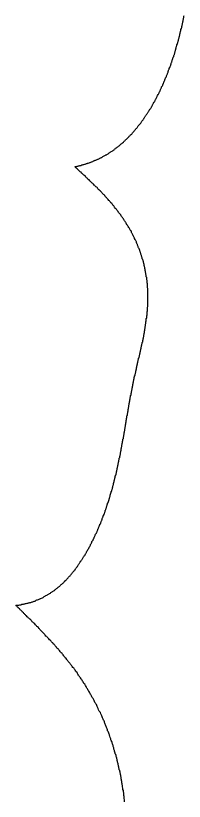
# Model space of a CAD drawing. Header units: millimetres. Extents: x 111 to 2999, y 81 to 1941.
# Drawn here: x 1063.02 to 1067.64, y 416.63 to 438.18 of the extents above; entities that cross this region are included whole.
import ezdxf

# ---------------------------------------------------------------- set-up
doc = ezdxf.new("R2010")
doc.units = ezdxf.units.MM

msp = doc.modelspace()

# ---------------------------------------------------------------- linework, layer by layer
msp.add_polyline3d([(1066, 416.613, 0), (1066, 416.633, 0), (1066, 416.653, 0), (1066, 416.673, 0), (1065.99, 416.703, 0), (1065.99, 416.723, 0), (1065.99, 416.743, 0), (1065.99, 416.763, 0), (1065.98, 416.793, 0), (1065.98, 416.813, 0), (1065.98, 416.833, 0), (1065.98, 416.863, 0), (1065.97, 416.883, 0), (1065.97, 416.903, 0), (1065.97, 416.923, 0), (1065.96, 416.953, 0), (1065.96, 416.973, 0), (1065.96, 416.993, 0), (1065.95, 417.023, 0), (1065.95, 417.043, 0), (1065.95, 417.063, 0), (1065.94, 417.083, 0), (1065.94, 417.113, 0), (1065.93, 417.133, 0), (1065.93, 417.153, 0), (1065.93, 417.173, 0), (1065.92, 417.203, 0), (1065.92, 417.223, 0), (1065.91, 417.243, 0), (1065.91, 417.273, 0), (1065.91, 417.293, 0), (1065.9, 417.313, 0), (1065.9, 417.333, 0), (1065.89, 417.363, 0), (1065.89, 417.383, 0), (1065.88, 417.403, 0), (1065.88, 417.433, 0), (1065.87, 417.453, 0), (1065.87, 417.473, 0), (1065.86, 417.493, 0), (1065.86, 417.523, 0), (1065.85, 417.543, 0), (1065.85, 417.563, 0), (1065.84, 417.593, 0), (1065.84, 417.613, 0), (1065.83, 417.633, 0), (1065.83, 417.653, 0), (1065.82, 417.683, 0), (1065.81, 417.703, 0), (1065.81, 417.723, 0), (1065.8, 417.753, 0), (1065.8, 417.773, 0), (1065.79, 417.793, 0), (1065.79, 417.813, 0), (1065.78, 417.843, 0), (1065.77, 417.863, 0), (1065.77, 417.883, 0), (1065.76, 417.913, 0), (1065.75, 417.933, 0), (1065.75, 417.953, 0), (1065.74, 417.973, 0), (1065.73, 418.003, 0), (1065.73, 418.023, 0), (1065.72, 418.043, 0), (1065.71, 418.063, 0), (1065.71, 418.093, 0), (1065.7, 418.113, 0), (1065.69, 418.133, 0), (1065.69, 418.163, 0), (1065.68, 418.183, 0), (1065.67, 418.203, 0), (1065.66, 418.223, 0), (1065.66, 418.253, 0), (1065.65, 418.273, 0), (1065.64, 418.293, 0), (1065.63, 418.313, 0), (1065.63, 418.343, 0), (1065.62, 418.363, 0), (1065.61, 418.383, 0), (1065.6, 418.413, 0), (1065.59, 418.433, 0), (1065.59, 418.453, 0), (1065.58, 418.473, 0), (1065.57, 418.503, 0), (1065.56, 418.523, 0), (1065.55, 418.543, 0), (1065.54, 418.563, 0), (1065.54, 418.593, 0), (1065.53, 418.613, 0), (1065.52, 418.633, 0), (1065.51, 418.653, 0), (1065.5, 418.683, 0), (1065.49, 418.703, 0), (1065.48, 418.723, 0), (1065.47, 418.743, 0), (1065.46, 418.773, 0), (1065.45, 418.793, 0), (1065.45, 418.813, 0), (1065.44, 418.833, 0), (1065.43, 418.853, 0), (1065.42, 418.883, 0), (1065.41, 418.903, 0), (1065.4, 418.923, 0), (1065.39, 418.943, 0), (1065.38, 418.973, 0), (1065.37, 418.993, 0), (1065.36, 419.013, 0), (1065.35, 419.033, 0), (1065.34, 419.063, 0), (1065.33, 419.083, 0), (1065.31, 419.103, 0), (1065.3, 419.123, 0), (1065.29, 419.143, 0), (1065.28, 419.173, 0), (1065.27, 419.193, 0), (1065.26, 419.213, 0), (1065.25, 419.233, 0), (1065.24, 419.253, 0), (1065.23, 419.283, 0), (1065.22, 419.303, 0), (1065.21, 419.323, 0), (1065.19, 419.343, 0), (1065.18, 419.363, 0), (1065.17, 419.393, 0), (1065.16, 419.413, 0), (1065.15, 419.433, 0), (1065.14, 419.453, 0), (1065.12, 419.473, 0), (1065.11, 419.493, 0), (1065.1, 419.523, 0), (1065.09, 419.543, 0), (1065.07, 419.563, 0), (1065.06, 419.583, 0), (1065.05, 419.603, 0), (1065.04, 419.623, 0), (1065.02, 419.653, 0), (1065.01, 419.673, 0), (1065, 419.693, 0), (1064.99, 419.713, 0), (1064.97, 419.733, 0), (1064.96, 419.753, 0), (1064.95, 419.783, 0), (1064.93, 419.803, 0), (1064.92, 419.823, 0), (1064.91, 419.843, 0), (1064.89, 419.863, 0), (1064.88, 419.883, 0), (1064.87, 419.903, 0), (1064.85, 419.923, 0), (1064.84, 419.953, 0), (1064.82, 419.973, 0), (1064.81, 419.993, 0), (1064.8, 420.013, 0), (1064.78, 420.033, 0), (1064.77, 420.053, 0), (1064.75, 420.073, 0), (1064.74, 420.093, 0), (1064.72, 420.113, 0), (1064.71, 420.133, 0), (1064.7, 420.163, 0), (1064.68, 420.183, 0), (1064.67, 420.203, 0), (1064.65, 420.223, 0), (1064.64, 420.243, 0), (1064.62, 420.263, 0), (1064.61, 420.283, 0), (1064.59, 420.303, 0), (1064.57, 420.323, 0), (1064.56, 420.343, 0), (1064.54, 420.363, 0), (1064.53, 420.383, 0), (1064.51, 420.403, 0), (1064.5, 420.423, 0), (1064.48, 420.443, 0), (1064.46, 420.463, 0), (1064.45, 420.483, 0), (1064.43, 420.503, 0), (1064.42, 420.523, 0), (1064.4, 420.543, 0), (1064.38, 420.563, 0), (1064.37, 420.583, 0), (1064.35, 420.603, 0), (1064.34, 420.623, 0), (1064.32, 420.643, 0), (1064.3, 420.663, 0), (1064.29, 420.683, 0), (1064.27, 420.703, 0), (1064.25, 420.723, 0), (1064.24, 420.743, 0), (1064.22, 420.763, 0), (1064.2, 420.783, 0), (1064.19, 420.803, 0), (1064.17, 420.813, 0), (1064.15, 420.833, 0), (1064.14, 420.853, 0), (1064.12, 420.873, 0), (1064.1, 420.893, 0), (1064.09, 420.913, 0), (1064.07, 420.933, 0), (1064.05, 420.953, 0), (1064.04, 420.973, 0), (1064.02, 420.983, 0), (1064, 421.003, 0), (1063.99, 421.023, 0), (1063.97, 421.043, 0), (1063.95, 421.063, 0), (1063.93, 421.083, 0), (1063.92, 421.093, 0), (1063.9, 421.113, 0), (1063.88, 421.133, 0), (1063.87, 421.153, 0), (1063.85, 421.163, 0), (1063.83, 421.183, 0), (1063.82, 421.203, 0), (1063.8, 421.223, 0), (1063.78, 421.243, 0), (1063.77, 421.253, 0), (1063.75, 421.273, 0), (1063.73, 421.293, 0), (1063.72, 421.303, 0), (1063.7, 421.323, 0), (1063.68, 421.343, 0), (1063.67, 421.363, 0), (1063.65, 421.373, 0), (1063.64, 421.393, 0), (1063.62, 421.413, 0), (1063.6, 421.423, 0), (1063.59, 421.443, 0), (1063.57, 421.463, 0), (1063.55, 421.473, 0), (1063.54, 421.493, 0), (1063.52, 421.513, 0), (1063.51, 421.523, 0), (1063.49, 421.543, 0), (1063.47, 421.553, 0), (1063.46, 421.573, 0), (1063.44, 421.593, 0), (1063.43, 421.603, 0), (1063.41, 421.623, 0), (1063.4, 421.633, 0), (1063.38, 421.653, 0), (1063.36, 421.663, 0), (1063.35, 421.683, 0), (1063.33, 421.693, 0), (1063.32, 421.713, 0), (1063.3, 421.723, 0), (1063.29, 421.743, 0), (1063.27, 421.753, 0), (1063.26, 421.773, 0), (1063.24, 421.783, 0), (1063.23, 421.803, 0), (1063.21, 421.813, 0), (1063.2, 421.833, 0), (1063.19, 421.843, 0), (1063.17, 421.863, 0), (1063.16, 421.873, 0), (1063.14, 421.883, 0), (1063.13, 421.903, 0), (1063.12, 421.913, 0), (1063.1, 421.923, 0), (1063.09, 421.943, 0), (1063.07, 421.953, 0), (1063.06, 421.973, 0), (1063.05, 421.983, 0), (1063.04, 421.993, 0), (1063.02, 422.003, 0), (1063.04, 422.013, 0), (1063.06, 422.013, 0), (1063.09, 422.013, 0), (1063.11, 422.013, 0), (1063.13, 422.023, 0), (1063.15, 422.023, 0), (1063.17, 422.023, 0), (1063.19, 422.033, 0), (1063.21, 422.033, 0), (1063.23, 422.033, 0), (1063.25, 422.043, 0), (1063.27, 422.043, 0), (1063.29, 422.053, 0), (1063.31, 422.053, 0), (1063.33, 422.063, 0), (1063.35, 422.063, 0), (1063.37, 422.073, 0), (1063.39, 422.073, 0), (1063.41, 422.083, 0), (1063.43, 422.083, 0), (1063.45, 422.093, 0), (1063.47, 422.103, 0), (1063.49, 422.103, 0), (1063.51, 422.113, 0), (1063.53, 422.123, 0), (1063.55, 422.123, 0), (1063.57, 422.133, 0), (1063.58, 422.143, 0), (1063.6, 422.153, 0), (1063.62, 422.153, 0), (1063.64, 422.163, 0), (1063.66, 422.173, 0), (1063.68, 422.183, 0), (1063.7, 422.193, 0), (1063.71, 422.193, 0), (1063.73, 422.203, 0), (1063.75, 422.213, 0), (1063.77, 422.223, 0), (1063.78, 422.233, 0), (1063.8, 422.243, 0), (1063.82, 422.253, 0), (1063.84, 422.263, 0), (1063.85, 422.273, 0), (1063.87, 422.283, 0), (1063.89, 422.293, 0), (1063.9, 422.303, 0), (1063.92, 422.313, 0), (1063.94, 422.323, 0), (1063.95, 422.333, 0), (1063.97, 422.343, 0), (1063.98, 422.353, 0), (1064, 422.363, 0), (1064.02, 422.373, 0), (1064.03, 422.383, 0), (1064.05, 422.393, 0), (1064.06, 422.403, 0), (1064.08, 422.413, 0), (1064.09, 422.433, 0), (1064.11, 422.443, 0), (1064.13, 422.453, 0), (1064.14, 422.463, 0), (1064.16, 422.473, 0), (1064.17, 422.493, 0), (1064.18, 422.503, 0), (1064.2, 422.513, 0), (1064.21, 422.523, 0), (1064.23, 422.533, 0), (1064.24, 422.553, 0), (1064.26, 422.563, 0), (1064.27, 422.573, 0), (1064.28, 422.583, 0), (1064.3, 422.603, 0), (1064.31, 422.613, 0), (1064.33, 422.623, 0), (1064.34, 422.643, 0), (1064.35, 422.653, 0), (1064.37, 422.663, 0), (1064.38, 422.683, 0), (1064.39, 422.693, 0), (1064.41, 422.703, 0), (1064.42, 422.723, 0), (1064.43, 422.733, 0), (1064.44, 422.743, 0), (1064.46, 422.763, 0), (1064.47, 422.773, 0), (1064.48, 422.783, 0), (1064.49, 422.803, 0), (1064.51, 422.813, 0), (1064.52, 422.833, 0), (1064.53, 422.843, 0), (1064.54, 422.853, 0), (1064.55, 422.873, 0), (1064.57, 422.883, 0), (1064.58, 422.903, 0), (1064.59, 422.913, 0), (1064.6, 422.933, 0), (1064.61, 422.943, 0), (1064.62, 422.953, 0), (1064.63, 422.973, 0), (1064.65, 422.983, 0), (1064.66, 423.003, 0), (1064.67, 423.013, 0), (1064.68, 423.033, 0), (1064.69, 423.043, 0), (1064.7, 423.063, 0), (1064.71, 423.073, 0), (1064.72, 423.093, 0), (1064.73, 423.103, 0), (1064.74, 423.123, 0), (1064.75, 423.133, 0), (1064.76, 423.153, 0), (1064.77, 423.163, 0), (1064.78, 423.183, 0), (1064.79, 423.193, 0), (1064.8, 423.213, 0), (1064.81, 423.223, 0), (1064.82, 423.243, 0), (1064.83, 423.253, 0), (1064.84, 423.273, 0), (1064.85, 423.283, 0), (1064.86, 423.303, 0), (1064.87, 423.313, 0), (1064.88, 423.333, 0), (1064.89, 423.343, 0), (1064.9, 423.363, 0), (1064.91, 423.373, 0), (1064.92, 423.393, 0), (1064.93, 423.413, 0), (1064.94, 423.423, 0), (1064.95, 423.443, 0), (1064.96, 423.453, 0), (1064.96, 423.473, 0), (1064.97, 423.483, 0), (1064.98, 423.503, 0), (1064.99, 423.513, 0), (1065, 423.533, 0), (1065.01, 423.543, 0), (1065.02, 423.563, 0), (1065.02, 423.583, 0), (1065.03, 423.593, 0), (1065.04, 423.613, 0), (1065.05, 423.623, 0), (1065.06, 423.643, 0), (1065.07, 423.653, 0), (1065.07, 423.673, 0), (1065.08, 423.683, 0), (1065.09, 423.703, 0), (1065.1, 423.713, 0), (1065.11, 423.733, 0), (1065.11, 423.753, 0), (1065.12, 423.763, 0), (1065.13, 423.783, 0), (1065.14, 423.793, 0), (1065.14, 423.813, 0), (1065.15, 423.823, 0), (1065.16, 423.843, 0), (1065.17, 423.853, 0), (1065.17, 423.873, 0), (1065.18, 423.883, 0), (1065.19, 423.903, 0), (1065.2, 423.923, 0), (1065.2, 423.933, 0), (1065.21, 423.953, 0), (1065.22, 423.963, 0), (1065.23, 423.983, 0), (1065.23, 423.993, 0), (1065.24, 424.013, 0), (1065.25, 424.023, 0), (1065.25, 424.043, 0), (1065.26, 424.053, 0), (1065.27, 424.073, 0), (1065.27, 424.093, 0), (1065.28, 424.103, 0), (1065.29, 424.123, 0), (1065.29, 424.133, 0), (1065.3, 424.153, 0), (1065.31, 424.163, 0), (1065.31, 424.183, 0), (1065.32, 424.193, 0), (1065.33, 424.213, 0), (1065.33, 424.233, 0), (1065.34, 424.243, 0), (1065.35, 424.263, 0), (1065.35, 424.273, 0), (1065.36, 424.293, 0), (1065.36, 424.303, 0), (1065.37, 424.323, 0), (1065.38, 424.333, 0), (1065.38, 424.353, 0), (1065.39, 424.363, 0), (1065.39, 424.383, 0), (1065.4, 424.403, 0), (1065.41, 424.413, 0), (1065.41, 424.433, 0), (1065.42, 424.443, 0), (1065.42, 424.463, 0), (1065.43, 424.473, 0), (1065.44, 424.493, 0), (1065.44, 424.503, 0), (1065.45, 424.523, 0), (1065.45, 424.533, 0), (1065.46, 424.553, 0), (1065.46, 424.563, 0), (1065.47, 424.583, 0), (1065.47, 424.603, 0), (1065.48, 424.613, 0), (1065.49, 424.633, 0), (1065.49, 424.643, 0), (1065.5, 424.663, 0), (1065.5, 424.673, 0), (1065.51, 424.693, 0), (1065.51, 424.703, 0), (1065.52, 424.723, 0), (1065.52, 424.733, 0), (1065.53, 424.753, 0), (1065.53, 424.773, 0), (1065.54, 424.783, 0), (1065.54, 424.803, 0), (1065.55, 424.813, 0), (1065.55, 424.833, 0), (1065.56, 424.843, 0), (1065.56, 424.863, 0), (1065.57, 424.873, 0), (1065.57, 424.893, 0), (1065.58, 424.903, 0), (1065.58, 424.923, 0), (1065.59, 424.933, 0), (1065.59, 424.953, 0), (1065.6, 424.973, 0), (1065.6, 424.983, 0), (1065.61, 425.003, 0), (1065.61, 425.013, 0), (1065.61, 425.033, 0), (1065.62, 425.043, 0), (1065.62, 425.063, 0), (1065.63, 425.073, 0), (1065.63, 425.093, 0), (1065.64, 425.103, 0), (1065.64, 425.123, 0), (1065.65, 425.133, 0), (1065.65, 425.153, 0), (1065.65, 425.163, 0), (1065.66, 425.183, 0), (1065.66, 425.193, 0), (1065.67, 425.213, 0), (1065.67, 425.233, 0), (1065.68, 425.243, 0), (1065.68, 425.263, 0), (1065.68, 425.273, 0), (1065.69, 425.293, 0), (1065.69, 425.303, 0), (1065.7, 425.323, 0), (1065.7, 425.333, 0), (1065.7, 425.353, 0), (1065.71, 425.363, 0), (1065.71, 425.383, 0), (1065.72, 425.393, 0), (1065.72, 425.413, 0), (1065.72, 425.423, 0), (1065.73, 425.443, 0), (1065.73, 425.453, 0), (1065.74, 425.473, 0), (1065.74, 425.483, 0), (1065.74, 425.503, 0), (1065.75, 425.513, 0), (1065.75, 425.533, 0), (1065.75, 425.553, 0), (1065.76, 425.563, 0), (1065.76, 425.583, 0), (1065.77, 425.593, 0), (1065.77, 425.613, 0), (1065.77, 425.623, 0), (1065.78, 425.643, 0), (1065.78, 425.653, 0), (1065.78, 425.673, 0), (1065.79, 425.683, 0), (1065.79, 425.703, 0), (1065.79, 425.713, 0), (1065.8, 425.733, 0), (1065.8, 425.743, 0), (1065.8, 425.763, 0), (1065.81, 425.773, 0), (1065.81, 425.793, 0), (1065.81, 425.803, 0), (1065.82, 425.823, 0), (1065.82, 425.833, 0), (1065.82, 425.853, 0), (1065.83, 425.863, 0), (1065.83, 425.883, 0), (1065.83, 425.893, 0), (1065.84, 425.913, 0), (1065.84, 425.923, 0), (1065.84, 425.943, 0), (1065.85, 425.953, 0), (1065.85, 425.973, 0), (1065.85, 425.983, 0), (1065.86, 426.003, 0), (1065.86, 426.013, 0), (1065.86, 426.033, 0), (1065.86, 426.043, 0), (1065.87, 426.063, 0), (1065.87, 426.073, 0), (1065.87, 426.093, 0), (1065.88, 426.103, 0), (1065.88, 426.123, 0), (1065.88, 426.133, 0), (1065.89, 426.153, 0), (1065.89, 426.163, 0), (1065.89, 426.183, 0), (1065.89, 426.193, 0), (1065.9, 426.213, 0), (1065.9, 426.223, 0), (1065.9, 426.243, 0), (1065.91, 426.253, 0), (1065.91, 426.273, 0), (1065.91, 426.283, 0), (1065.91, 426.303, 0), (1065.92, 426.313, 0), (1065.92, 426.333, 0), (1065.92, 426.343, 0), (1065.93, 426.363, 0), (1065.93, 426.373, 0), (1065.93, 426.393, 0), (1065.93, 426.403, 0), (1065.94, 426.423, 0), (1065.94, 426.433, 0), (1065.94, 426.453, 0), (1065.95, 426.463, 0), (1065.95, 426.473, 0), (1065.95, 426.493, 0), (1065.95, 426.503, 0), (1065.96, 426.523, 0), (1065.96, 426.533, 0), (1065.96, 426.553, 0), (1065.96, 426.563, 0), (1065.97, 426.583, 0), (1065.97, 426.593, 0), (1065.97, 426.613, 0), (1065.97, 426.623, 0), (1065.98, 426.643, 0), (1065.98, 426.653, 0), (1065.98, 426.673, 0), (1065.98, 426.683, 0), (1065.99, 426.703, 0), (1065.99, 426.713, 0), (1065.99, 426.733, 0), (1065.99, 426.743, 0), (1066, 426.753, 0), (1066, 426.773, 0), (1066, 426.783, 0), (1066.01, 426.803, 0), (1066.01, 426.813, 0), (1066.01, 426.833, 0), (1066.01, 426.843, 0), (1066.02, 426.863, 0), (1066.02, 426.873, 0), (1066.02, 426.893, 0), (1066.02, 426.903, 0), (1066.03, 426.923, 0), (1066.03, 426.933, 0), (1066.03, 426.943, 0), (1066.03, 426.963, 0), (1066.04, 426.973, 0), (1066.04, 426.993, 0), (1066.04, 427.003, 0), (1066.04, 427.023, 0), (1066.05, 427.033, 0), (1066.05, 427.053, 0), (1066.05, 427.063, 0), (1066.05, 427.083, 0), (1066.06, 427.093, 0), (1066.06, 427.103, 0), (1066.06, 427.123, 0), (1066.06, 427.133, 0), (1066.07, 427.153, 0), (1066.07, 427.163, 0), (1066.07, 427.183, 0), (1066.07, 427.193, 0), (1066.07, 427.203, 0), (1066.08, 427.223, 0), (1066.08, 427.233, 0), (1066.08, 427.253, 0), (1066.08, 427.263, 0), (1066.09, 427.283, 0), (1066.09, 427.293, 0), (1066.09, 427.313, 0), (1066.09, 427.323, 0), (1066.1, 427.333, 0), (1066.1, 427.353, 0), (1066.1, 427.363, 0), (1066.1, 427.383, 0), (1066.11, 427.393, 0), (1066.11, 427.413, 0), (1066.11, 427.423, 0), (1066.11, 427.433, 0), (1066.12, 427.453, 0), (1066.12, 427.463, 0), (1066.12, 427.483, 0), (1066.12, 427.493, 0), (1066.13, 427.513, 0), (1066.13, 427.523, 0), (1066.13, 427.533, 0), (1066.13, 427.553, 0), (1066.14, 427.563, 0), (1066.14, 427.583, 0), (1066.14, 427.593, 0), (1066.15, 427.603, 0), (1066.15, 427.623, 0), (1066.15, 427.633, 0), (1066.15, 427.653, 0), (1066.16, 427.663, 0), (1066.16, 427.683, 0), (1066.16, 427.693, 0), (1066.16, 427.703, 0), (1066.17, 427.723, 0), (1066.17, 427.733, 0), (1066.17, 427.753, 0), (1066.17, 427.763, 0), (1066.18, 427.773, 0), (1066.18, 427.793, 0), (1066.18, 427.803, 0), (1066.18, 427.823, 0), (1066.19, 427.833, 0), (1066.19, 427.843, 0), (1066.19, 427.863, 0), (1066.19, 427.873, 0), (1066.2, 427.893, 0), (1066.2, 427.903, 0), (1066.2, 427.913, 0), (1066.21, 427.933, 0), (1066.21, 427.943, 0), (1066.21, 427.963, 0), (1066.21, 427.973, 0), (1066.22, 427.983, 0), (1066.22, 428.003, 0), (1066.22, 428.013, 0), (1066.23, 428.023, 0), (1066.23, 428.043, 0), (1066.23, 428.053, 0), (1066.23, 428.073, 0), (1066.24, 428.083, 0), (1066.24, 428.093, 0), (1066.24, 428.113, 0), (1066.25, 428.123, 0), (1066.25, 428.143, 0), (1066.25, 428.153, 0), (1066.25, 428.163, 0), (1066.26, 428.183, 0), (1066.26, 428.193, 0), (1066.26, 428.203, 0), (1066.27, 428.223, 0), (1066.27, 428.233, 0), (1066.27, 428.253, 0), (1066.27, 428.263, 0), (1066.28, 428.273, 0), (1066.28, 428.293, 0), (1066.28, 428.303, 0), (1066.29, 428.313, 0), (1066.29, 428.333, 0), (1066.29, 428.343, 0), (1066.3, 428.363, 0), (1066.3, 428.373, 0), (1066.3, 428.383, 0), (1066.31, 428.403, 0), (1066.31, 428.413, 0), (1066.31, 428.433, 0), (1066.32, 428.443, 0), (1066.32, 428.453, 0), (1066.32, 428.473, 0), (1066.33, 428.483, 0), (1066.33, 428.503, 0), (1066.33, 428.513, 0), (1066.33, 428.523, 0), (1066.34, 428.543, 0), (1066.34, 428.553, 0), (1066.34, 428.573, 0), (1066.35, 428.583, 0), (1066.35, 428.593, 0), (1066.35, 428.613, 0), (1066.36, 428.623, 0), (1066.36, 428.643, 0), (1066.36, 428.653, 0), (1066.37, 428.663, 0), (1066.37, 428.683, 0), (1066.37, 428.693, 0), (1066.38, 428.713, 0), (1066.38, 428.723, 0), (1066.38, 428.743, 0), (1066.39, 428.753, 0), (1066.39, 428.763, 0), (1066.39, 428.783, 0), (1066.4, 428.793, 0), (1066.4, 428.813, 0), (1066.4, 428.823, 0), (1066.41, 428.843, 0), (1066.41, 428.853, 0), (1066.41, 428.863, 0), (1066.42, 428.883, 0), (1066.42, 428.893, 0), (1066.42, 428.913, 0), (1066.43, 428.923, 0), (1066.43, 428.943, 0), (1066.43, 428.953, 0), (1066.44, 428.973, 0), (1066.44, 428.983, 0), (1066.44, 428.993, 0), (1066.45, 429.013, 0), (1066.45, 429.023, 0), (1066.45, 429.043, 0), (1066.46, 429.053, 0), (1066.46, 429.073, 0), (1066.46, 429.083, 0), (1066.47, 429.103, 0), (1066.47, 429.113, 0), (1066.47, 429.133, 0), (1066.48, 429.143, 0), (1066.48, 429.153, 0), (1066.48, 429.173, 0), (1066.49, 429.183, 0), (1066.49, 429.203, 0), (1066.49, 429.213, 0), (1066.5, 429.233, 0), (1066.5, 429.243, 0), (1066.5, 429.263, 0), (1066.5, 429.273, 0), (1066.51, 429.293, 0), (1066.51, 429.303, 0), (1066.51, 429.323, 0), (1066.52, 429.333, 0), (1066.52, 429.353, 0), (1066.52, 429.363, 0), (1066.53, 429.383, 0), (1066.53, 429.393, 0), (1066.53, 429.413, 0), (1066.53, 429.423, 0), (1066.54, 429.443, 0), (1066.54, 429.453, 0), (1066.54, 429.473, 0), (1066.55, 429.483, 0), (1066.55, 429.503, 0), (1066.55, 429.513, 0), (1066.55, 429.533, 0), (1066.56, 429.543, 0), (1066.56, 429.563, 0), (1066.56, 429.573, 0), (1066.56, 429.593, 0), (1066.57, 429.603, 0), (1066.57, 429.623, 0), (1066.57, 429.643, 0), (1066.57, 429.653, 0), (1066.58, 429.673, 0), (1066.58, 429.683, 0), (1066.58, 429.703, 0), (1066.58, 429.713, 0), (1066.59, 429.733, 0), (1066.59, 429.743, 0), (1066.59, 429.763, 0), (1066.59, 429.773, 0), (1066.59, 429.793, 0), (1066.6, 429.803, 0), (1066.6, 429.823, 0), (1066.6, 429.843, 0), (1066.6, 429.853, 0), (1066.6, 429.873, 0), (1066.61, 429.883, 0), (1066.61, 429.903, 0), (1066.61, 429.913, 0), (1066.61, 429.933, 0), (1066.61, 429.953, 0), (1066.62, 429.963, 0), (1066.62, 429.983, 0), (1066.62, 429.993, 0), (1066.62, 430.013, 0), (1066.62, 430.023, 0), (1066.62, 430.043, 0), (1066.62, 430.063, 0), (1066.63, 430.073, 0), (1066.63, 430.093, 0), (1066.63, 430.103, 0), (1066.63, 430.123, 0), (1066.63, 430.143, 0), (1066.63, 430.153, 0), (1066.63, 430.173, 0), (1066.63, 430.183, 0), (1066.64, 430.203, 0), (1066.64, 430.223, 0), (1066.64, 430.233, 0), (1066.64, 430.253, 0), (1066.64, 430.263, 0), (1066.64, 430.283, 0), (1066.64, 430.303, 0), (1066.64, 430.313, 0), (1066.64, 430.333, 0), (1066.64, 430.353, 0), (1066.64, 430.363, 0), (1066.64, 430.383, 0), (1066.64, 430.393, 0), (1066.64, 430.413, 0), (1066.64, 430.433, 0), (1066.64, 430.443, 0), (1066.64, 430.463, 0), (1066.64, 430.483, 0), (1066.64, 430.493, 0), (1066.64, 430.513, 0), (1066.64, 430.533, 0), (1066.64, 430.543, 0), (1066.64, 430.563, 0), (1066.64, 430.573, 0), (1066.64, 430.593, 0), (1066.64, 430.613, 0), (1066.64, 430.623, 0), (1066.64, 430.643, 0), (1066.64, 430.663, 0), (1066.64, 430.673, 0), (1066.64, 430.693, 0), (1066.63, 430.713, 0), (1066.63, 430.723, 0), (1066.63, 430.743, 0), (1066.63, 430.763, 0), (1066.63, 430.783, 0), (1066.63, 430.793, 0), (1066.63, 430.813, 0), (1066.63, 430.833, 0), (1066.62, 430.843, 0), (1066.62, 430.863, 0), (1066.62, 430.883, 0), (1066.62, 430.893, 0), (1066.62, 430.913, 0), (1066.61, 430.933, 0), (1066.61, 430.943, 0), (1066.61, 430.963, 0), (1066.61, 430.983, 0), (1066.61, 430.993, 0), (1066.6, 431.013, 0), (1066.6, 431.033, 0), (1066.6, 431.053, 0), (1066.6, 431.063, 0), (1066.59, 431.083, 0), (1066.59, 431.103, 0), (1066.59, 431.113, 0), (1066.58, 431.133, 0), (1066.58, 431.153, 0), (1066.58, 431.173, 0), (1066.57, 431.183, 0), (1066.57, 431.203, 0), (1066.57, 431.223, 0), (1066.56, 431.233, 0), (1066.56, 431.253, 0), (1066.56, 431.273, 0), (1066.55, 431.293, 0), (1066.55, 431.303, 0), (1066.54, 431.323, 0), (1066.54, 431.343, 0), (1066.54, 431.363, 0), (1066.53, 431.373, 0), (1066.53, 431.393, 0), (1066.52, 431.413, 0), (1066.52, 431.433, 0), (1066.51, 431.443, 0), (1066.51, 431.463, 0), (1066.5, 431.483, 0), (1066.5, 431.493, 0), (1066.49, 431.513, 0), (1066.49, 431.533, 0), (1066.48, 431.553, 0), (1066.48, 431.563, 0), (1066.47, 431.583, 0), (1066.47, 431.603, 0), (1066.46, 431.623, 0), (1066.45, 431.633, 0), (1066.45, 431.653, 0), (1066.44, 431.673, 0), (1066.44, 431.693, 0), (1066.43, 431.703, 0), (1066.42, 431.723, 0), (1066.42, 431.743, 0), (1066.41, 431.763, 0), (1066.4, 431.773, 0), (1066.4, 431.793, 0), (1066.39, 431.813, 0), (1066.38, 431.833, 0), (1066.38, 431.843, 0), (1066.37, 431.863, 0), (1066.36, 431.883, 0), (1066.36, 431.903, 0), (1066.35, 431.913, 0), (1066.34, 431.933, 0), (1066.33, 431.953, 0), (1066.33, 431.973, 0), (1066.32, 431.993, 0), (1066.31, 432.003, 0), (1066.3, 432.023, 0), (1066.29, 432.043, 0), (1066.28, 432.063, 0), (1066.28, 432.073, 0), (1066.27, 432.093, 0), (1066.26, 432.113, 0), (1066.25, 432.133, 0), (1066.24, 432.143, 0), (1066.23, 432.163, 0), (1066.22, 432.183, 0), (1066.21, 432.203, 0), (1066.2, 432.213, 0), (1066.19, 432.233, 0), (1066.19, 432.253, 0), (1066.18, 432.273, 0), (1066.17, 432.283, 0), (1066.16, 432.303, 0), (1066.15, 432.323, 0), (1066.14, 432.343, 0), (1066.13, 432.363, 0), (1066.12, 432.373, 0), (1066.1, 432.393, 0), (1066.09, 432.413, 0), (1066.08, 432.433, 0), (1066.07, 432.443, 0), (1066.06, 432.463, 0), (1066.05, 432.483, 0), (1066.04, 432.503, 0), (1066.03, 432.513, 0), (1066.02, 432.533, 0), (1066, 432.553, 0), (1065.99, 432.573, 0), (1065.98, 432.583, 0), (1065.97, 432.603, 0), (1065.96, 432.623, 0), (1065.95, 432.643, 0), (1065.93, 432.663, 0), (1065.92, 432.673, 0), (1065.91, 432.693, 0), (1065.9, 432.713, 0), (1065.88, 432.733, 0), (1065.87, 432.743, 0), (1065.86, 432.763, 0), (1065.84, 432.783, 0), (1065.83, 432.803, 0), (1065.82, 432.813, 0), (1065.8, 432.833, 0), (1065.79, 432.853, 0), (1065.78, 432.873, 0), (1065.76, 432.883, 0), (1065.75, 432.903, 0), (1065.73, 432.923, 0), (1065.72, 432.943, 0), (1065.71, 432.963, 0), (1065.69, 432.973, 0), (1065.68, 432.993, 0), (1065.66, 433.013, 0), (1065.65, 433.033, 0), (1065.63, 433.043, 0), (1065.62, 433.063, 0), (1065.6, 433.083, 0), (1065.59, 433.103, 0), (1065.57, 433.113, 0), (1065.55, 433.133, 0), (1065.54, 433.153, 0), (1065.52, 433.173, 0), (1065.51, 433.193, 0), (1065.49, 433.203, 0), (1065.47, 433.223, 0), (1065.46, 433.243, 0), (1065.44, 433.263, 0), (1065.43, 433.273, 0), (1065.41, 433.293, 0), (1065.39, 433.313, 0), (1065.38, 433.333, 0), (1065.36, 433.343, 0), (1065.34, 433.363, 0), (1065.32, 433.383, 0), (1065.31, 433.403, 0), (1065.29, 433.413, 0), (1065.27, 433.433, 0), (1065.26, 433.453, 0), (1065.24, 433.473, 0), (1065.22, 433.483, 0), (1065.2, 433.503, 0), (1065.19, 433.523, 0), (1065.17, 433.533, 0), (1065.15, 433.553, 0), (1065.13, 433.573, 0), (1065.12, 433.583, 0), (1065.1, 433.603, 0), (1065.08, 433.623, 0), (1065.07, 433.633, 0), (1065.05, 433.653, 0), (1065.03, 433.673, 0), (1065.01, 433.683, 0), (1065, 433.703, 0), (1064.98, 433.723, 0), (1064.96, 433.733, 0), (1064.94, 433.753, 0), (1064.93, 433.773, 0), (1064.91, 433.783, 0), (1064.89, 433.803, 0), (1064.88, 433.813, 0), (1064.86, 433.833, 0), (1064.84, 433.853, 0), (1064.82, 433.863, 0), (1064.81, 433.883, 0), (1064.79, 433.893, 0), (1064.77, 433.913, 0), (1064.76, 433.923, 0), (1064.74, 433.943, 0), (1064.73, 433.953, 0), (1064.71, 433.973, 0), (1064.69, 433.983, 0), (1064.68, 434.003, 0), (1064.66, 434.013, 0), (1064.65, 434.033, 0), (1064.65, 434.043, 0), (1064.67, 434.043, 0), (1064.69, 434.043, 0), (1064.7, 434.053, 0), (1064.72, 434.053, 0), (1064.74, 434.063, 0), (1064.76, 434.063, 0), (1064.78, 434.073, 0), (1064.8, 434.073, 0), (1064.81, 434.073, 0), (1064.83, 434.083, 0), (1064.85, 434.083, 0), (1064.87, 434.093, 0), (1064.89, 434.093, 0), (1064.91, 434.103, 0), (1064.92, 434.103, 0), (1064.94, 434.113, 0), (1064.96, 434.123, 0), (1064.98, 434.123, 0), (1064.99, 434.133, 0), (1065.01, 434.133, 0), (1065.03, 434.143, 0), (1065.05, 434.153, 0), (1065.06, 434.153, 0), (1065.08, 434.163, 0), (1065.1, 434.173, 0), (1065.11, 434.173, 0), (1065.13, 434.183, 0), (1065.15, 434.193, 0), (1065.17, 434.193, 0), (1065.18, 434.203, 0), (1065.2, 434.213, 0), (1065.22, 434.213, 0), (1065.23, 434.223, 0), (1065.25, 434.233, 0), (1065.27, 434.243, 0), (1065.28, 434.243, 0), (1065.3, 434.253, 0), (1065.32, 434.263, 0), (1065.33, 434.273, 0), (1065.35, 434.283, 0), (1065.36, 434.293, 0), (1065.38, 434.293, 0), (1065.4, 434.303, 0), (1065.41, 434.313, 0), (1065.43, 434.323, 0), (1065.44, 434.333, 0), (1065.46, 434.343, 0), (1065.48, 434.353, 0), (1065.49, 434.363, 0), (1065.51, 434.363, 0), (1065.52, 434.373, 0), (1065.54, 434.383, 0), (1065.55, 434.393, 0), (1065.57, 434.403, 0), (1065.58, 434.413, 0), (1065.6, 434.423, 0), (1065.61, 434.433, 0), (1065.63, 434.443, 0), (1065.64, 434.453, 0), (1065.66, 434.463, 0), (1065.67, 434.473, 0), (1065.69, 434.483, 0), (1065.7, 434.493, 0), (1065.72, 434.503, 0), (1065.73, 434.513, 0), (1065.74, 434.523, 0), (1065.76, 434.533, 0), (1065.77, 434.553, 0), (1065.79, 434.563, 0), (1065.8, 434.573, 0), (1065.82, 434.583, 0), (1065.83, 434.593, 0), (1065.84, 434.603, 0), (1065.86, 434.613, 0), (1065.87, 434.623, 0), (1065.89, 434.643, 0), (1065.9, 434.653, 0), (1065.91, 434.663, 0), (1065.93, 434.673, 0), (1065.94, 434.683, 0), (1065.95, 434.693, 0), (1065.97, 434.713, 0), (1065.98, 434.723, 0), (1065.99, 434.733, 0), (1066.01, 434.743, 0), (1066.02, 434.753, 0), (1066.03, 434.773, 0), (1066.04, 434.783, 0), (1066.06, 434.793, 0), (1066.07, 434.803, 0), (1066.08, 434.823, 0), (1066.1, 434.833, 0), (1066.11, 434.843, 0), (1066.12, 434.853, 0), (1066.13, 434.873, 0), (1066.15, 434.883, 0), (1066.16, 434.893, 0), (1066.17, 434.913, 0), (1066.18, 434.923, 0), (1066.2, 434.933, 0), (1066.21, 434.943, 0), (1066.22, 434.963, 0), (1066.23, 434.973, 0), (1066.24, 434.983, 0), (1066.26, 435.003, 0), (1066.27, 435.013, 0), (1066.28, 435.033, 0), (1066.29, 435.043, 0), (1066.3, 435.053, 0), (1066.31, 435.073, 0), (1066.32, 435.083, 0), (1066.34, 435.093, 0), (1066.35, 435.113, 0), (1066.36, 435.123, 0), (1066.37, 435.143, 0), (1066.38, 435.153, 0), (1066.39, 435.163, 0), (1066.4, 435.183, 0), (1066.41, 435.193, 0), (1066.43, 435.213, 0), (1066.44, 435.223, 0), (1066.45, 435.233, 0), (1066.46, 435.253, 0), (1066.47, 435.263, 0), (1066.48, 435.283, 0), (1066.49, 435.293, 0), (1066.5, 435.313, 0), (1066.51, 435.323, 0), (1066.52, 435.343, 0), (1066.53, 435.353, 0), (1066.54, 435.373, 0), (1066.55, 435.383, 0), (1066.56, 435.403, 0), (1066.57, 435.413, 0), (1066.58, 435.433, 0), (1066.59, 435.443, 0), (1066.6, 435.463, 0), (1066.61, 435.473, 0), (1066.62, 435.493, 0), (1066.63, 435.503, 0), (1066.64, 435.523, 0), (1066.65, 435.533, 0), (1066.66, 435.553, 0), (1066.67, 435.563, 0), (1066.68, 435.583, 0), (1066.69, 435.593, 0), (1066.7, 435.613, 0), (1066.71, 435.623, 0), (1066.72, 435.643, 0), (1066.73, 435.653, 0), (1066.74, 435.673, 0), (1066.75, 435.693, 0), (1066.76, 435.703, 0), (1066.77, 435.723, 0), (1066.77, 435.733, 0), (1066.78, 435.753, 0), (1066.79, 435.763, 0), (1066.8, 435.783, 0), (1066.81, 435.803, 0), (1066.82, 435.813, 0), (1066.83, 435.833, 0), (1066.84, 435.843, 0), (1066.84, 435.863, 0), (1066.85, 435.883, 0), (1066.86, 435.893, 0), (1066.87, 435.913, 0), (1066.88, 435.923, 0), (1066.89, 435.943, 0), (1066.9, 435.963, 0), (1066.9, 435.973, 0), (1066.91, 435.993, 0), (1066.92, 436.013, 0), (1066.93, 436.023, 0), (1066.94, 436.043, 0), (1066.95, 436.063, 0), (1066.95, 436.073, 0), (1066.96, 436.093, 0), (1066.97, 436.103, 0), (1066.98, 436.123, 0), (1066.99, 436.143, 0), (1066.99, 436.153, 0), (1067, 436.173, 0), (1067.01, 436.193, 0), (1067.02, 436.203, 0), (1067.02, 436.223, 0), (1067.03, 436.243, 0), (1067.04, 436.253, 0), (1067.05, 436.273, 0), (1067.05, 436.293, 0), (1067.06, 436.303, 0), (1067.07, 436.323, 0), (1067.08, 436.343, 0), (1067.08, 436.363, 0), (1067.09, 436.373, 0), (1067.1, 436.393, 0), (1067.11, 436.413, 0), (1067.11, 436.423, 0), (1067.12, 436.443, 0), (1067.13, 436.463, 0), (1067.13, 436.473, 0), (1067.14, 436.493, 0), (1067.15, 436.513, 0), (1067.15, 436.533, 0), (1067.16, 436.543, 0), (1067.17, 436.563, 0), (1067.18, 436.583, 0), (1067.18, 436.593, 0), (1067.19, 436.613, 0), (1067.2, 436.633, 0), (1067.2, 436.653, 0), (1067.21, 436.663, 0), (1067.21, 436.683, 0), (1067.22, 436.703, 0), (1067.23, 436.713, 0), (1067.23, 436.733, 0), (1067.24, 436.753, 0), (1067.25, 436.773, 0), (1067.25, 436.783, 0), (1067.26, 436.803, 0), (1067.27, 436.823, 0), (1067.27, 436.843, 0), (1067.28, 436.853, 0), (1067.28, 436.873, 0), (1067.29, 436.893, 0), (1067.3, 436.903, 0), (1067.3, 436.923, 0), (1067.31, 436.943, 0), (1067.31, 436.963, 0), (1067.32, 436.973, 0), (1067.33, 436.993, 0), (1067.33, 437.013, 0), (1067.34, 437.033, 0), (1067.34, 437.043, 0), (1067.35, 437.063, 0), (1067.35, 437.083, 0), (1067.36, 437.103, 0), (1067.37, 437.113, 0), (1067.37, 437.133, 0), (1067.38, 437.153, 0), (1067.38, 437.173, 0), (1067.39, 437.183, 0), (1067.39, 437.203, 0), (1067.4, 437.223, 0), (1067.4, 437.243, 0), (1067.41, 437.253, 0), (1067.41, 437.273, 0), (1067.42, 437.293, 0), (1067.42, 437.313, 0), (1067.43, 437.333, 0), (1067.43, 437.343, 0), (1067.44, 437.363, 0), (1067.44, 437.383, 0), (1067.45, 437.403, 0), (1067.45, 437.413, 0), (1067.46, 437.433, 0), (1067.46, 437.453, 0), (1067.47, 437.473, 0), (1067.47, 437.483, 0), (1067.48, 437.503, 0), (1067.48, 437.523, 0), (1067.49, 437.543, 0), (1067.49, 437.553, 0), (1067.5, 437.573, 0), (1067.5, 437.593, 0), (1067.51, 437.613, 0), (1067.51, 437.623, 0), (1067.52, 437.643, 0), (1067.52, 437.663, 0), (1067.52, 437.683, 0), (1067.53, 437.693, 0), (1067.53, 437.713, 0), (1067.54, 437.733, 0), (1067.54, 437.753, 0), (1067.55, 437.763, 0), (1067.55, 437.783, 0), (1067.55, 437.803, 0), (1067.56, 437.823, 0), (1067.56, 437.833, 0), (1067.57, 437.853, 0), (1067.57, 437.873, 0), (1067.57, 437.893, 0), (1067.58, 437.903, 0), (1067.58, 437.923, 0), (1067.59, 437.943, 0), (1067.59, 437.963, 0), (1067.59, 437.973, 0), (1067.6, 437.993, 0), (1067.6, 438.013, 0), (1067.61, 438.033, 0), (1067.61, 438.043, 0), (1067.61, 438.063, 0), (1067.62, 438.083, 0), (1067.62, 438.093, 0), (1067.62, 438.113, 0), (1067.63, 438.133, 0), (1067.63, 438.153, 0), (1067.63, 438.163, 0), (1067.64, 438.183, 0)])

doc.saveas('drawing.dxf')
